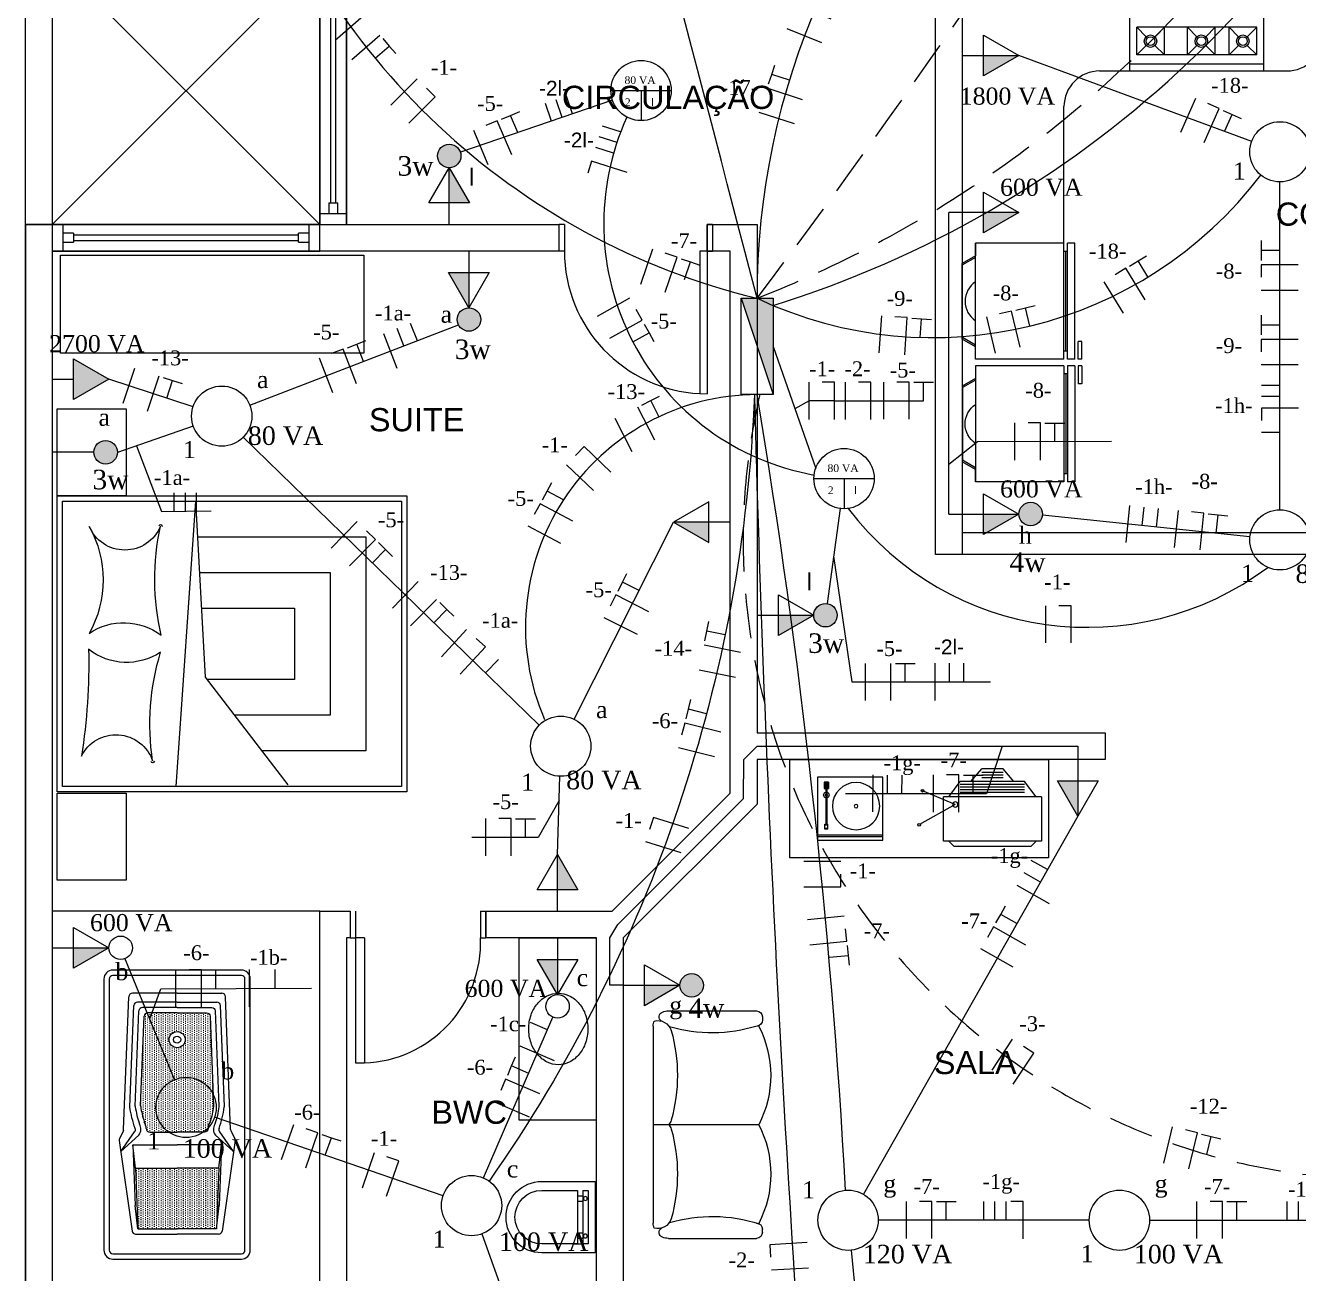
# Model space of a CAD drawing. Header units: millimetres. Extents: x 2693 to 5454, y 179 to 3196.
# Drawn here: x 2693 to 3406, y 811 to 1511 of the extents above; entities that cross this region are included whole.
import ezdxf

# ---------------------------------------------------------------- set-up
doc = ezdxf.new("R2010")
doc.units = ezdxf.units.MM
doc.header["$LTSCALE"] = 50
doc.linetypes.add('DASHED', pattern=[0.75, 0.5, -0.25])
for name, color, linetype in [('A-ALVA-AC', 250, 'Continuous'), ('ABE', 250, 'Continuous'), ('ALV', 250, 'Continuous'), ('BANHEIRA', 7, 'Continuous'), ('CERAMICA', 30, 'Continuous'), ('Eletrical', 2, 'Continuous'), ('FIAÇÃO', 10, 'Continuous'), ('LOU', 7, 'Continuous'), ('MOB', 7, 'Continuous'), ('Muro', 250, 'Continuous'), ('PISO', 9, 'Continuous'), ('TX-F', 250, 'Continuous'), ('TX-M', 250, 'Continuous')]:
    doc.layers.add(name, color=color, linetype=linetype)
doc.styles.add('ARIAL', font='times.ttf')
doc.styles.add('ROMANS', font='arial.ttf')
doc.styles.add('style1', font='arial.ttf')
pattern_1 = [(270, (46811.3994, 14924.5409), (1.25, -0.625), [0, -1.25])]

# ---------------------------------------------------------------- blocks, each defined once
blk = doc.blocks.new('SOF-2')
at = {"layer": 'MOB'}
for p, q in [((-110.5, 0), (-55.25, 0)), ((-55.25, 0), (0, 0)), ((-55.25, 0), (-55.25, -59.08)), ((-119, -8.5), (-119, -57.8)), ((8.5, -8.5), (8.5, -57.8)), ((-115.6, -61.2), (-113.9, -61.2)), ((5.1, -61.2), (3.4, -61.2))]:
    blk.add_line(p, q, dxfattribs=at)
for centre, radius, start, end in [((-110.5, -8.5), 8.5, 90, 109.10017), ((0, -8.5), 8.5, 70.89983, 90), ((-110.5, -8.5), 8.5, 157.11393, 180), ((-115.68, -5.98), 2.77, 29.21838, 163.54175), ((-105.63, -2.51), 7.92, 165.0269, 252.5387), ((-4.87, -2.51), 7.92, 287.4613, 14.9731), ((5.18, -5.98), 2.77, 16.45825, 150.78162), ((0, -8.5), 8.5, 360, 22.88607), ((-191.57, -32.99), 84.87, 342.72752, 16.40612), ((-82.88, 79.46), 92.99, 254.31816, 285.68184), ((-60.12, -2.51), 7.92, 287.4613, 307.93031), ((-50.38, -2.51), 7.92, 232.06969, 252.5387), ((-27.62, 79.46), 92.99, 254.31816, 285.68184), ((81.07, -32.99), 84.87, 163.59388, 198.1629), ((-115.6, -57.8), 3.4, 180, 270), ((-113.9, -57.8), 3.4, 270, 353.46675), ((-82.85, -5.71), 60.11, 242.39185, 297.38336), ((-27.56, -5.71), 60.11, 242.61664, 297.38336), ((3.4, -57.8), 3.4, 180, 270), ((5.1, -57.8), 3.4, 270, 0)]:
    blk.add_arc(centre, radius, start, end, dxfattribs=at)
blk = doc.blocks.new('VASO')
at = {"layer": 'LOU'}
blk.add_lwpolyline([(0, 0), (-40, 0), (-40, -30, 1), (0, -30)], format="xyb", close=True, dxfattribs=at)
at = {"layer": 'PISO'}
for p, q in [((-5, -4), (-35, -4)), ((-35, -4), (-35, -7)), ((-5, -7), (-35, -7)), ((-32, -7), (-32, -10)), ((-29, -7), (-29, -10)), ((-11, -10), (-11, -7)), ((-8, -10), (-8, -7)), ((-5, -7), (-5, -4)), ((-5, -10), (-35, -10)), ((-35, -10), (-35, -30)), ((-5, -30), (-5, -10))]:
    blk.add_line(p, q, dxfattribs=at)
for centre in [(-30.58, -5.57), (-9.58, -5.57)]:
    blk.add_circle(centre, 1.06, dxfattribs=at)
blk.add_arc((-20, -30), 15, 180, 0, dxfattribs=at)
blk = doc.blocks.new('CAMA-2')
at = {"layer": 'MOB'}
for p, q in [((-163, -77.51), (-3, -66.53)), ((-163, -77.51), (-64.3, -83)), ((-64.3, -83), (-3.98, -129.27))]:
    blk.add_line(p, q, dxfattribs=at)
for points in [[(-166, 0), (-166, -196), (0, -196), (0, 0)], [(-163, -3), (-163, -193), (-3, -193), (-3, -3)]]:
    blk.add_lwpolyline(points, close=True, dxfattribs=at)
for points in [[(-143, -78.62), (-143, -173), (-23, -173), (-23, -114.68)], [(-123, -79.73), (-123, -153), (-43, -153), (-43, -99.34)], [(-103, -80.84), (-103, -133), (-63, -133), (-63, -83.99)]]:
    blk.add_lwpolyline(points, dxfattribs=at)
for centre, radius, start, end in [((-72.09, 312.44), 330.14, 268.63198, 279.05937), ((-10.41, -32.97), 21.68, 116.56238, 251.12897), ((-118.9, 35.35), 61.12, 240.60401, 299.39599), ((-157.27, -37.9), 21.68, 292.7167, 67.2833), ((-60.24, -37.36), 34.64, 145.83049, 217.20826), ((-107.26, -38.94), 34.64, 326.63741, 38.01518), ((-148.9, -57.9), 1, 114.62817, 270), ((-119.26, -193.69), 138.99, 76.93102, 102.31408), ((-37.89, -190.96), 138.99, 81.53159, 106.91465), ((-17.42, -53.49), 1, 273.84567, 69.21751)]:
    blk.add_arc(centre, radius, start, end, dxfattribs=at)
blk = doc.blocks.new('TV')
at = {"layer": 'MOB'}
for p, q in [((-18, -7.12), (-12, 0)), ((-12, 0), (0, 0)), ((6, -7.12), (0, 0)), ((-30.5, -15.68), (-24, -7.12)), ((-24, -7.12), (12, -7.12)), ((-12, -2.04), (0, -2.04)), ((-12, -3.54), (0, -3.54)), ((-12, -5.04), (0, -5.04)), ((18.5, -15.68), (12, -7.12)), ((-24, -8.68), (12, -8.68)), ((-24, -10.18), (12, -10.18)), ((-24, -11.68), (12, -11.68)), ((-24, -13.18), (12, -13.18)), ((14.78, -19.96), (33.12, -12.19)), ((-33.5, -15.68), (21.5, -15.68)), ((-33.5, -15.68), (-33.5, -40.4)), ((14.78, -19.96), (34.77, -31.14)), ((21.5, -40.4), (21.5, -15.68)), ((-33.5, -40.4), (21.5, -40.4)), ((-30.5, -40.4), (-27.5, -43.4)), ((18.5, -40.4), (15.5, -43.4)), ((-27.5, -43.4), (15.5, -43.4))]:
    blk.add_line(p, q, dxfattribs=at)
for points in [[(32.37, -12.19, 1), (33.87, -12.19, 1)], [(34.35, -31.37, 1), (35.85, -31.37, 1)]]:
    blk.add_lwpolyline(points, format="xyb", close=True, dxfattribs=at)
blk.add_circle((14.78, -19.96), 1.49, dxfattribs=at)
blk = doc.blocks.new('LAV-1')
at = {"layer": 'LOU'}
for p, q in [((-120, 0), (0, 0)), ((0, -51.26), (0, 0)), ((-120, -51.26), (-120, 0)), ((0, -51.26), (-120, -51.26))]:
    blk.add_line(p, q, dxfattribs=at)
blk.add_lwpolyline([(-83.57, -25.17, 0.116509), (-81.85, -32.45, 0.10422), (-76.66, -38.97, 0.090532), (-69.21, -43.15, 0.08277), (-60, -44.68, 0.08277), (-50.79, -43.15, 0.090532), (-43.34, -38.97, 0.10422), (-38.15, -32.45, 0.116509), (-36.43, -25.17, 0.116509), (-38.15, -17.9, 0.10422), (-43.34, -11.38, 0.090532), (-50.79, -7.2, 0.08277), (-60, -5.67, 0.08277), (-69.21, -7.2, 0.090532), (-76.66, -11.38, 0.10422), (-81.85, -17.9, 0.116509)], format="xyb", close=True, dxfattribs=at)
blk = doc.blocks.new('SOM')
at = {"layer": 'MOB'}
for p, q in [((-36.67, 0), (0, 0)), ((-36.67, -35.39), (-36.67, 0)), ((0, 0), (0, -35.39)), ((-6.2, -2.79), (-6.2, -6.36)), ((-6.2, -2.79), (-3.8, -2.79)), ((-3.8, -6.36), (-6.2, -6.36)), ((-5.7, -2.79), (-5.7, -6.36)), ((-4.7, -6.66), (-5.3, -6.66)), ((-5.3, -6.66), (-5.3, -26.47)), ((-5, -2.79), (-5, -6.36)), ((-4.7, -6.66), (-4.7, -26.47)), ((-4.3, -2.79), (-4.3, -6.36)), ((-3.8, -2.79), (-3.8, -6.36)), ((-5.9, -29.15), (-5.9, -26.47)), ((-4.1, -26.47), (-5.9, -26.47)), ((-4.1, -26.85), (-5.9, -26.85)), ((-4.1, -29.15), (-4.1, -26.47)), ((0, -32.39), (-36.67, -32.39)), ((0, -33.39), (-36.67, -33.39)), ((0, -35.39), (-36.67, -35.39)), ((-5.9, -28.78), (-4.1, -28.78)), ((-5.9, -29.15), (-4.1, -29.15))]:
    blk.add_line(p, q, dxfattribs=at)
for radius in [13.25, 1]:
    blk.add_circle((-21.67, -16.29), radius, dxfattribs=at)
for radius, start, end in [(1.55, 101.1489, 258.8511), (0.552, 122.95339, 237.04661), (1.55, 281.1489, 78.8511), (0.552, 302.95339, 57.04661)]:
    blk.add_arc((-5, -10.05), radius, start, end, dxfattribs=at)
blk = doc.blocks.new('GEL')
at = {"layer": 'MOB'}
for p, q in [((-46.67, -7.5), (-42.34, 0)), ((-42.34, 0), (0, 0)), ((4.33, -7.5), (0, 0)), ((-45.75, -7.5), (-41.53, -0.2)), ((-41.53, -0.2), (-0.81, -0.2)), ((3.41, -7.5), (-0.81, -0.2)), ((-53.67, -57), (-53.67, -7.5)), ((-53.67, -7.5), (-45.75, -7.5)), ((-53.67, -7.5), (-46.67, -7.5)), ((-45.75, -7.5), (3.41, -7.5)), ((3.41, -7.5), (11.33, -7.5)), ((11.33, -7.5), (4.33, -7.5)), ((11.33, -57), (11.33, -7.5)), ((-53.67, -57), (-49.17, -57)), ((-49.17, -59), (-49.17, -57)), ((-49.17, -57), (6.83, -57)), ((6.83, -59), (6.83, -57)), ((6.83, -57), (11.33, -57)), ((-53.67, -63), (-53.67, -59)), ((-53.67, -59), (11.33, -59)), ((-53.67, -63), (11.33, -63)), ((-49.17, -58), (6.83, -58)), ((11.33, -63), (11.33, -59)), ((-53.67, -67), (-53.67, -65)), ((-53.67, -65), (-43.67, -65)), ((-53.67, -67), (-43.67, -67)), ((-43.67, -67), (-43.67, -65))]:
    blk.add_line(p, q, dxfattribs=at)
blk.add_arc((-21.17, -14.62), 13.01, 33.1719, 146.8281, dxfattribs=at)
blk = doc.blocks.new('P80')
at = {"layer": 'ALV'}
for p, q in [((10, 0), (10, 80)), ((14, 79.9), (10, 80)), ((14, 0), (14, 79.9)), ((7, 0), (10, 0)), ((7, -15), (7, 0)), ((10, -15), (10, 0)), ((10, 0), (14, 0)), ((90, -15), (90, 0)), ((90, 0), (93, 0)), ((93, -15), (93, 0)), ((7, -15), (10, -15)), ((90, -15), (93, -15))]:
    blk.add_line(p, q, dxfattribs=at)
blk.add_arc((10, 0), 80, 0, 87.13402, dxfattribs=at)
blk = doc.blocks.new('JAN')
at = {"layer": 'ABE'}
for p, q in [((-50, -15), (-50, 0)), ((50, 0), (50, -15)), ((-42, -6), (42, -6)), ((42, -9), (-42, -9))]:
    blk.add_line(p, q, dxfattribs=at)
at = {"layer": 'PISO'}
for p, q in [((-50, 0), (50, 0)), ((-46, -15), (-46, 0)), ((46, 0), (46, -15)), ((-46, -5), (-42, -5)), ((-42, -10), (-42, -5)), ((42, -5), (46, -5)), ((42, -5), (42, -10)), ((-42, -10), (-46, -10)), ((46, -10), (42, -10)), ((50, -15), (-50, -15))]:
    blk.add_line(p, q, dxfattribs=at)
blk = doc.blocks.new('BANHEIRA1')
at = {"layer": 'BANHEIRA'}
h = blk.add_hatch(dxfattribs=at)
h.set_pattern_fill('DOTS,_O', color=2, scale=20, angle=-90)
h.set_pattern_definition(pattern_1)
h.paths.add_polyline_path([(18.5, 136.08, 0.402853), (16.5, 138), (0, 138), (-16.5, 138, 0.402853), (-18.5, 136.08), (-20.45, 85.9, 0.0438), (-20.43, 85.55, 0.046836), (-18.42, 76.91, -0.117205), (-17.34, 73.14, 0.401065), (-15.34, 71.23), (0, 71.23), (15.34, 71.23, 0.401084), (17.34, 73.14, -0.117201), (18.42, 76.91, 0.046836), (20.43, 85.55, 0.043801), (20.45, 85.9)])
h.paths.add_polyline_path([(4.5, 123, 1), (-4.5, 123, 1)], flags=16)
h.paths.add_polyline_path([(2, 123, 1), (-2, 123, 1)], flags=0)
h = blk.add_hatch(dxfattribs=at)
h.set_pattern_fill('DOTS', color=2, scale=20, angle=-90, style=0)
h.set_pattern_definition(pattern_1)
h.paths.add_polyline_path([(0, 51), (-23.39, 51), (-22.11, 17), (0, 17), (22.11, 17), (23.39, 51)])
at = {"layer": 'BANHEIRA', "color": 3}
for p, q in [((-29.98, 72.6), (-27.07, 147.08)), ((0, 149), (-25.08, 149)), ((0, 144), (-22.27, 144)), ((0, 149), (25.08, 149)), ((0, 144), (22.27, 144)), ((29.98, 72.6), (27.07, 147.08)), ((-26.45, 85.29), (-24.27, 142.08)), ((-23.46, 85.75), (-21.38, 139.08)), ((-20.45, 85.9), (-18.5, 136.08)), ((0, 141), (-19.38, 141)), ((0, 138), (-16.5, 138)), ((26.47, 85.62), (24.27, 142.08)), ((-30.12, 72.02), (-32.31, 67.41)), ((30.12, 72.02), (32.31, 67.41)), ((-32.44, 66.55), (-25.24, 15.72)), ((-15.34, 71.23), (0, 71.23)), ((15.34, 71.23), (0, 71.23)), ((31.55, 60.25), (23.84, 71.25)), ((32.44, 66.55), (25.24, 15.72)), ((-24.89, 64), (-23.6, 30)), ((-24.89, 64), (0, 64)), ((-23.39, 51), (-24.89, 64)), ((24.89, 64), (0, 64)), ((23.39, 51), (24.89, 64)), ((24.89, 64), (23.6, 30)), ((-23.39, 51), (-22.11, 17)), ((-23.39, 51), (0, 51)), ((23.39, 51), (0, 51)), ((23.39, 51), (22.11, 17)), ((-22.11, 17), (-23.6, 30)), ((22.11, 17), (23.6, 30)), ((-22.11, 17), (0, 17)), ((22.11, 17), (0, 17)), ((-23.26, 14), (0, 14)), ((23.26, 14), (0, 14))]:
    blk.add_line(p, q, dxfattribs=at)
blk.add_lwpolyline([(-41, 157), (-41, 5, 0.414214), (-36, 0), (36, 0, 0.414214), (41, 5), (41, 157, 0.414214), (36, 162), (-36, 162, 0.414214)], format="xyb", close=True, dxfattribs=at)
at = {"layer": 'BANHEIRA', "color": 4}
blk.add_lwpolyline([(-38, 157), (-38, 5, 0.414214), (-36, 3), (36, 3, 0.414214), (38, 5), (38, 157, 0.414214), (36, 159), (-36, 159, 0.414214)], format="xyb", close=True, dxfattribs=at)
at = {"layer": 'BANHEIRA', "color": 3}
for points in [[(0, 141), (19.38, 141, -0.402853), (21.38, 139.08), (23.46, 85.75, -0.042418), (23.44, 85.42, -0.049803), (21.16, 75.66, 0.311677), (21.45, 69.43), (31.55, 60.25)], [(0, 138), (16.5, 138, -0.402853), (18.5, 136.08), (20.45, 85.9, -0.043801), (20.43, 85.55, -0.046836), (18.42, 76.91, 0.117201), (17.34, 73.14, -0.401084), (15.34, 71.23)], [(-31.55, 60.25), (-23.84, 71.25, 0.274129), (-23.48, 73.25, -0.058206), (-26.45, 85.29)], [(-31.55, 60.25), (-21.45, 69.43, 0.311677), (-21.16, 75.66)]]:
    blk.add_lwpolyline(points, format="xyb", dxfattribs=at)
for radius in [4.5, 2]:
    blk.add_circle((0, 123), radius, dxfattribs=at)
for centre, radius, start, end in [((-25.08, 147), 2, 90, 177.76883), ((-22.27, 142), 2, 90, 177.76883), ((22.27, 142), 2, 2.23117, 90), ((25.08, 147), 2, 2.23117, 90), ((-19.38, 139), 2, 90, 177.76883), ((-16.5, 136), 2, 90, 177.76883), ((-21.46, 85.68), 2, 177.76883, 187.48449), ((-18.45, 85.82), 2, 177.76883, 187.80087), ((24.47, 85.54), 2, 352.80373, 2.23117), ((26.57, 91.99), 50.44, 187.48449, 198.88915), ((26.57, 91.99), 47.44, 187.80087, 198.52714), ((-26.57, 91.99), 53.44, 339.47891, 352.80373), ((-31.48, 72.66), 1.5, 334.63526, 357.76883), ((-25.82, 72.76), 8.49, 2.58022, 29.31872), ((-15.34, 73.23), 2, 182.58022, 270), ((25.36, 72.55), 2, 159.47891, 220.79838), ((31.48, 72.66), 1.5, 182.23117, 205.36474), ((-30.95, 66.76), 1.5, 154.63526, 188.05441), ((30.95, 66.76), 1.5, 351.94559, 25.36474), ((-23.26, 16), 2, 188.05441, 270), ((23.26, 16), 2, 270, 351.94559)]:
    blk.add_arc(centre, radius, start, end, dxfattribs=at)
blk = doc.blocks.new('F-N-T')
at = {"layer": 'FIAÇÃO', "color": 1}
blk.add_line((2561.97, 1284.08), (2561.97, 1304.9), dxfattribs=at)
at = {"layer": 'FIAÇÃO', "color": 3}
blk.add_line((2584.31, 1294.33), (2584.31, 1304.75), dxfattribs=at)
at = {"layer": 'FIAÇÃO', "color": 5}
blk.add_lwpolyline([(2576.26, 1284.08), (2576.26, 1304.9), (2569.32, 1304.9)], dxfattribs=at)
at = {"layer": 'FIAÇÃO', "color": 3}
blk.add_lwpolyline([(2578.75, 1304.75), (2584.31, 1304.75), (2589.86, 1304.75)], dxfattribs=at)
blk = doc.blocks.new('F-N')
at = {"layer": 'FIAÇÃO'}
blk.add_line((2561.97, 1254.62), (2561.97, 1275.44), dxfattribs=at)
at = {"layer": 'FIAÇÃO', "color": 5}
blk.add_lwpolyline([(2576.26, 1254.62), (2576.26, 1275.44), (2569.32, 1275.44)], dxfattribs=at)
blk = doc.blocks.new('F-F')
at = {"layer": 'FIAÇÃO'}
for p, q in [((2561.97, 1222.26), (2561.97, 1243.08)), ((2576.26, 1222.26), (2576.26, 1243.08))]:
    blk.add_line(p, q, dxfattribs=at)
at = {"layer": 'FIAÇÃO', "color": 3}
blk.add_line((2584.31, 1232.67), (2584.31, 1243.08), dxfattribs=at)
blk.add_lwpolyline([(2578.75, 1243.08), (2584.31, 1243.08), (2589.86, 1243.08)], dxfattribs=at)
blk = doc.blocks.new('F-R-R')
at = {"layer": 'FIAÇÃO'}
blk.add_line((2568.22, 1161.8), (2568.22, 1182.63), dxfattribs=at)
at = {"layer": 'FIAÇÃO', "color": 18, "true_color": 0x000000}
for p, q in [((2576.26, 1172.22), (2576.26, 1182.63)), ((2584.31, 1172.22), (2584.31, 1182.63))]:
    blk.add_line(p, q, dxfattribs=at)
blk = doc.blocks.new('RRR')
at = {"layer": 'FIAÇÃO', "color": 18, "true_color": 0x000000}
for p, q in [((2630.91, 1399.04), (2630.91, 1409.46)), ((2637.15, 1399.04), (2637.15, 1409.46)), ((2643.39, 1399.04), (2643.39, 1409.46))]:
    blk.add_line(p, q, dxfattribs=at)
blk = doc.blocks.new('F-R')
at = {"layer": 'FIAÇÃO'}
blk.add_line((2561.97, 1192.45), (2561.97, 1213.27), dxfattribs=at)
at = {"layer": 'FIAÇÃO', "color": 18, "true_color": 0x000000}
blk.add_line((2576.26, 1202.86), (2576.26, 1213.27), dxfattribs=at)

msp = doc.modelspace()

# ---------------------------------------------------------------- hatches: boundary and pattern name
msp.add_hatch(color=256).paths.add_polyline_path([(3093.93, 1357.8), (3111.91, 1303.87), (3111.91, 1357.8)])
at = {"layer": 'Eletrical'}
for points in [[(3249.68, 1493.86), (3229.9, 1493.86), (3229.9, 1482.44)], [(2930.42, 1431.03), (2930.42, 1411.25), (2941.84, 1411.25)], [(3249.68, 1405.94), (3229.9, 1405.94), (3229.9, 1394.52)], [(2941.46, 1352.5), (2941.46, 1372.28), (2930.04, 1372.28)], [(2934.88, 1345.92, 1), (2948.04, 1345.92, 1)], [(2739.68, 1312.55), (2719.9, 1323.96), (2719.9, 1301.13)], [(2744.42, 1271.49, 1), (2731.26, 1271.49, 1)], [(3262.84, 1236.87, 1), (3249.68, 1236.87, 1)], [(3249.68, 1236.87), (3229.9, 1236.87), (3229.9, 1225.45)], [(3056.16, 1232.37), (3075.93, 1232.37), (3075.93, 1220.95)], [(3134.68, 1180.16), (3114.9, 1180.16), (3114.9, 1168.74)], [(3282.64, 1067.5), (3282.64, 1087.28), (3271.22, 1087.28)], [(2991.13, 1046.03), (2991.13, 1026.25), (3002.55, 1026.25)], [(2739.68, 993.74), (2719.9, 993.74), (2719.9, 982.32)], [(2991.13, 967.5), (2991.13, 987.28), (2979.71, 987.28)], [(3072.84, 972.72, 1), (3059.68, 972.72, 1)], [(3059.68, 972.72), (3039.9, 972.72), (3039.9, 961.3)]]:
    msp.add_hatch(color=256, dxfattribs=at).paths.add_polyline_path(points)
h = msp.add_hatch(color=256, dxfattribs=at)
h.paths.add_polyline_path([(2923.84, 1437.61, 1), (2937, 1437.61, 1)])
h.paths.add_polyline_path([(3147.84, 1180.16, 1), (3134.68, 1180.16, 1)])
h = msp.add_hatch(color=256, dxfattribs=at)
h.dxf.hatch_style = 1
h.paths.add_polyline_path([(2923.84, 1437.61, 1), (2937, 1437.61, 1)])
h.paths.add_polyline_path([(3147.84, 1180.16, 1), (3134.68, 1180.16, 1)])

# ---------------------------------------------------------------- linework, layer by layer
for p, q in [((3093.93, 1357.8, -6), (3111.91, 1303.87, -6)), ((3156.12, 1142.79), (3156.12, 1142.79))]:
    msp.add_line(p, q)
at = {"elevation": -6}
msp.add_lwpolyline([(3093.93, 1303.87), (3093.93, 1357.8), (3111.91, 1357.8), (3111.91, 1303.87), (3093.93, 1303.87)], dxfattribs=at)
at = {"layer": 'ALV'}
for p, q in [((2692.92, 1443.22, -6), (2692.92, 2009.26, -6)), ((2707.92, 1549.26, -6), (2707.92, 1399.26, -6)), ((2857.92, 1399.26, -6), (2857.92, 1549.26, -6)), ((2872.92, 1549.26, -6), (2872.92, 1399.26, -6)), ((3202.92, 1214.26, -6), (3202.92, 1549.26, -6)), ((3217.92, 1539.26, -6), (3217.92, 1229.26, -6)), ((2692.92, 779.26, -6), (2692.92, 1443.22, -6)), ((2692.92, 1399.26, -6), (2857.92, 1399.26, -6)), ((2707.92, 1399.26, -6), (2707.92, 1384.26, -6)), ((2872.92, 1399.26, -6), (2987.92, 1399.26, -6)), ((2987.92, 1399.26, -6), (2991.92, 1399.26, -6)), ((2991.92, 1399.26, -6), (2991.92, 1384.26, -6)), ((3077.92, 1399.26, -6), (3102.92, 1399.26, -6)), ((3102.92, 1399.26, -6), (3102.92, 1114.26, -6)), ((2991.92, 1384.26, -6), (2707.92, 1384.26, -6)), ((2707.92, 1384.26, -6), (2707.92, 794.26, -6)), ((2857.92, 1384.26, -6), (2707.92, 1384.26, -6)), ((3087.92, 1384.26, -6), (3077.92, 1384.26, -6)), ((3087.92, 1080.48, -6), (3087.92, 1384.26, -6)), ((3217.92, 1229.26, -6), (3217.92, 1229.26, -6)), ((3217.92, 1229.26, -6), (3217.92, 1214.26, -6)), ((3217.92, 1214.26, -6), (3202.92, 1214.26, -6)), ((3102.92, 1114.26, -6), (3297.92, 1114.26, -6)), ((3297.92, 1114.26, -6), (3297.92, 1099.26, -6)), ((3102.92, 1099.26, -6), (3102.92, 1074.26, -6)), ((3297.92, 1099.26, -6), (3102.92, 1099.26, -6)), ((3021.71, 1014.26, -6), (3087.92, 1080.48, -6)), ((3027.92, 999.26, -6), (3102.92, 1074.26, -6)), ((2857.92, 1014.26, -6), (2874.92, 1014.26, -6)), ((2857.92, 794.26, -6), (2857.92, 1014.26, -6)), ((2874.92, 1014.26, -6), (2874.92, 999.26, -6)), ((2950.92, 1014.26, -6), (3021.71, 1014.26, -6)), ((2950.92, 999.26, -6), (2950.92, 1014.26, -6)), ((2872.92, 999.26, -6), (2872.92, 719.26, -6)), ((2874.92, 999.26, -6), (2872.92, 999.26, -6)), ((3012.92, 999.26, -6), (2950.92, 999.26, -6)), ((3012.92, 699.26, -6), (3012.92, 999.26, -6)), ((3027.92, 999.26, -6), (3027.92, 699.26, -6))]:
    msp.add_line(p, q, dxfattribs=at)
at = {"layer": 'ALV', "elevation": -6}
msp.add_lwpolyline([(2857.92, 1014.26), (2707.92, 1014.26)], dxfattribs=at)
at = {"layer": 'Eletrical'}
for p, q in [((3217.92, 1493.86, -6), (3249.68, 1493.86, -6)), ((3380.12, 1445.75, -6), (3249.68, 1493.86, -6)), ((3021.95, 1468.82, -6), (2936.65, 1439.73, -6)), ((2930.42, 1399.26, -6), (2930.42, 1431.03, -6)), ((3395.95, 1239.3, -6), (3395.95, 1423.03, -6)), ((3249.68, 1405.94), (3210.42, 1405.94)), ((3210.42, 1236.87, -6.3), (3210.42, 1405.94)), ((2941.46, 1384.26), (2941.46, 1352.5)), ((2818.66, 1297.84, -5.29), (2935.59, 1342.95)), ((3111.91, 1330.83, -6), (3135.8, 1262.5, -6)), ((2707.92, 1312.55), (2719.9, 1312.55)), ((2786.89, 1297.03, -4.48), (2739.68, 1312.55)), ((3146.33, 1300.33), (3196.26, 1300.33, -5.29)), ((2786.98, 1286.22, -6), (2744.42, 1271.41, -6)), ((2980.83, 1118.54, -6), (2815.01, 1279.99, -6)), ((3210.42, 1264.82, -5.26), (3226.55, 1277.47)), ((3226.55, 1277.47), (3301.55, 1277.8)), ((2731.26, 1271.49, -6), (2707.92, 1271.49, -6)), ((2755.17, 1275.15, -6), (2769.12, 1238.34, 3.17)), ((2769.12, 1238.34, 3.17), (2796.92, 1238.7, 3.17)), ((3149.4, 1240.04, -6), (3142.15, 1186.68, -6)), ((3210.42, 1236.87, -6.3), (3249.68, 1236.87, -6.3)), ((3379.17, 1224.16, -6.04), (3262.81, 1236.2, -6.29)), ((3000.51, 1121.84, -6), (3056.16, 1232.37, -6)), ((3087.92, 1232.37, -6), (3056.16, 1232.37, -6)), ((3145.77, 1213.36, -6), (3156.12, 1142.79)), ((3102.92, 1180.16, -6), (3134.68, 1180.16, -6)), ((3156.12, 1142.79), (3233.8, 1142.79)), ((3095.42, 1099.26, -6), (3102.92, 1106.76, -6)), ((3102.92, 1106.76, -6), (3282.64, 1106.76, -6)), ((3240.34, 1106.76, -6), (3231.48, 1080.1)), ((3282.64, 1106.76, -6), (3282.64, 1067.5, -6)), ((3095.29, 1077.42, -6), (3095.42, 1099.26, -6)), ((2991.13, 1046.03, -6), (2992.42, 1089.89, -6)), ((3024.81, 1006.76, -6), (3095.29, 1077.42, -6)), ((3231.48, 1080.1), (3152.49, 1080.1)), ((2992.02, 1076.39, -6), (2980.27, 1055.62)), ((3282.64, 1067.5, -6), (3162.51, 855.58, -6)), ((2980.27, 1055.62), (2943.05, 1055.62)), ((2991.13, 1014.26, -6), (2991.13, 1046.03, -6)), ((3020.42, 999.26, -6), (3024.81, 1006.76, -6)), ((2991.13, 999.26, -6), (2991.13, 967.5, -6)), ((3020.42, 972.82, -3), (3020.42, 999.26, -6)), ((2707.92, 993.74, -6), (2739.68, 993.74, -6)), ((2776.52, 919.88, -6), (2748.63, 987.96, -6)), ((2762.58, 953.92, -6), (2768.71, 970.75)), ((2768.71, 970.75), (2853.14, 971.2)), ((3027.92, 972.72), (3020.42, 972.82, -3)), ((3027.92, 972.72), (3059.68, 972.72)), ((2949.61, 864.76, -6), (2988.52, 954.88, -6)), ((2926.96, 854.75, -6), (2798.88, 898.78, -6)), ((3289.12, 841.05, -6), (3170.82, 841.05, -6)), ((3322.87, 841.05, -6), (3440.04, 841.05, -6)), ((2948.65, 833.39, -5.1), (2981.16, 743.42)), ((3155.57, 824.25, -6), (3164.42, 732.99, -6))]:
    msp.add_line(p, q, dxfattribs=at)
for points, elevation in [([(3229.9, 1505.28), (3249.68, 1493.86), (3229.9, 1482.44)], -6), ([(2919, 1411.25), (2930.42, 1431.03), (2941.84, 1411.25)], -6), ([(3075.93, 1243.79), (3056.16, 1232.37), (3075.93, 1220.95)], -6), ([(3229.9, 1248.29), (3249.68, 1236.87), (3229.9, 1225.45)], -6.3), ([(3114.9, 1191.58), (3134.68, 1180.16), (3114.9, 1168.74)], -6), ([(3294.06, 1087.28), (3282.64, 1067.5), (3271.22, 1087.28)], -6), ([(2979.71, 1026.25), (2991.13, 1046.03), (3002.55, 1026.25)], -6), ([(2719.9, 1005.16), (2739.68, 993.74), (2719.9, 982.32)], -6), ([(3002.55, 987.28), (2991.13, 967.5), (2979.71, 987.28)], -6)]:
    msp.add_lwpolyline(points, close=True, dxfattribs=dict(at, elevation=elevation))
at = {"layer": 'Eletrical', "elevation": -6}
for points in [[(3021.04, 1474.26), (3054.79, 1474.26)], [(3037.92, 1474.26), (3037.92, 1457.39)], [(3134.79, 1256.76), (3168.54, 1256.76)], [(3151.67, 1256.76), (3151.67, 1239.89)]]:
    msp.add_lwpolyline(points, dxfattribs=at)
at = {"layer": 'Eletrical'}
for points in [[(3229.9, 1417.36), (3249.68, 1405.94), (3229.9, 1394.52)], [(2952.88, 1372.28), (2941.46, 1352.5), (2930.04, 1372.28)], [(2719.9, 1323.96), (2739.68, 1312.55), (2719.9, 1301.13)], [(3039.9, 984.13), (3059.68, 972.72), (3039.9, 961.3)]]:
    msp.add_lwpolyline(points, close=True, dxfattribs=at)
for points, elevation in [([(3101.43, 1303.85, -0.144184), (2952.75, 862.98, -0.144184)], -18), ([(3153.93, 1240.04, 0.412082), (3389.17, 1206.97, 0.706023)], -6)]:
    msp.add_lwpolyline(points, format="xyb", dxfattribs=dict(at, elevation=elevation))
msp.add_lwpolyline([(3146.33, 1300.33), (3132.04, 1300.33), (3124.16, 1295.78)], dxfattribs=at)
for centre, radius in [((3037.92, 1474.26, -6), 16.88), ((3395.95, 1439.91, -6), 16.88), ((2930.42, 1437.61, -6), 6.58), ((2930.42, 1437.61, -6), 6.58), ((2941.46, 1345.92), 6.58), ((2802.92, 1291.76, -6), 16.88), ((3151.67, 1256.76, -6), 16.88), ((3395.95, 1222.42, -6), 16.88), ((3141.26, 1180.16, -6), 6.58), ((3141.26, 1180.16, -6), 6.58), ((2992.92, 1106.76, -6), 16.88), ((2746.26, 993.74, -6), 6.58), ((2991.13, 960.92, -6), 6.58), ((2782.92, 904.26, -6), 16.88), ((2942.92, 849.26, -6), 16.88), ((3153.94, 841.05, -6), 16.88), ((3305.99, 841.05, -6), 16.88)]:
    msp.add_circle(centre, radius, dxfattribs=at)
at = {"layer": 'Eletrical', "lineweight": 20}
for centre in [(2737.84, 1271.49, -6), (3256.26, 1236.87, -6.3), (3066.26, 972.72)]:
    msp.add_circle(centre, 6.58, dxfattribs=at)
at = {"layer": 'Eletrical', "linetype": 'DASHED'}
for centre, radius, start, end in [((-614.12, 4155.37, -18), 4652.18, 323.03366, 342.57524), ((2869, 1956.67, -6), 642.93, 291.33567, 34.33927), ((3453.54, 1222.51, -6), 358.39, 166.87861, 292.02191)]:
    msp.add_arc(centre, radius, start, end, dxfattribs=at)
at = {"layer": 'Eletrical'}
for centre, radius, start, end in [((-118936.64, -30319.21, -6), 126083.65, 14.5507887, 14.7434276), ((2935.26, 1922.24, -6), 595.26, 287.26294, 338.18198), ((3513.57, 1359.41, -6), 410.66, 132.02372, 180.22441), ((3197.54, 1745.75, -6), 399.32, 197.22489, 256.29245), ((3160.23, 1399.73, -6), 143.23, 155.3986, 259.8195), ((3201.4, 1566.78, -6), 231.02, 244.7679, 322.72685), ((3103.62, 1173.39, -6), 130.48, 90.30613, 203.28976), ((16032.37, 1641.64, -18), 12935.35, 181.496359, 184.416311), ((-913.01, 631.38, -6), 4071.85, 3.18855, 9.50622)]:
    msp.add_arc(centre, radius, start, end, dxfattribs=at)
at = {"layer": 'FIAÇÃO', "color": 18, "true_color": 0x000000}
for p, q in [((3026.31, 1451.1, -6), (3016.38, 1454.24, -6)), ((3022.54, 1439.19, -6), (3012.62, 1442.33, -6)), ((3024.43, 1445.14, -6), (3014.5, 1448.28, -6)), ((3395.95, 1308.97, -6), (3385.54, 1308.97, -6)), ((3395.95, 1302.72, -6), (3385.54, 1302.72, -6)), ((3395.95, 1282.68, -6), (3385.54, 1282.68, -6)), ((2950.74, 1147.84, -6), (2958, 1155.3, -6))]:
    msp.add_line(p, q, dxfattribs=at)
at = {"layer": 'FIAÇÃO', "color": 5, "elevation": -6}
for points in [[(3030.04, 1428.38), (3010.19, 1434.66), (3008.1, 1428.04)], [(3406.36, 1296.29), (3385.54, 1296.29), (3385.54, 1289.35)], [(3252.07, 830.64), (3252.07, 851.46), (3245.13, 851.46)]]:
    msp.add_lwpolyline(points, dxfattribs=at)
at = {"layer": 'MOB'}
for p, q in [((3386.93, 1485.23, -6), (3386.93, 1547.23, -6)), ((3382.93, 1509.72, -6), (3315.68, 1509.72, -6)), ((3315.68, 1494.22, -6), (3315.68, 1509.72, -6)), ((3315.68, 1509.72, -6), (3320.96, 1504.43, -6)), ((3325.89, 1504.43, -6), (3331.18, 1509.72, -6)), ((3331.18, 1494.22, -6), (3331.18, 1509.72, -6)), ((3349.41, 1504.43, -6), (3344.13, 1509.72, -6)), ((3344.13, 1494.22, -6), (3344.13, 1509.72, -6)), ((3359.63, 1509.72, -6), (3354.34, 1504.43, -6)), ((3359.63, 1494.22, -6), (3359.63, 1509.72, -6)), ((3372.71, 1504.43, -6), (3367.43, 1509.72, -6)), ((3367.43, 1494.22, -6), (3367.43, 1509.72, -6)), ((3382.93, 1509.72, -6), (3377.64, 1504.43, -6)), ((3382.93, 1494.22, -6), (3382.93, 1509.72, -6)), ((3315.68, 1494.22, -6), (3320.96, 1499.5, -6)), ((3325.89, 1499.5, -6), (3331.18, 1494.22, -6)), ((3349.41, 1499.5, -6), (3344.13, 1494.22, -6)), ((3359.63, 1494.22, -6), (3354.34, 1499.5, -6)), ((3372.71, 1499.5, -6), (3367.43, 1494.22, -6)), ((3382.93, 1494.22, -6), (3377.64, 1499.5, -6)), ((3382.93, 1494.22, -6), (3315.68, 1494.22, -6)), ((3312.18, 1489.23, -6), (3386.43, 1489.23, -6)), ((2712.57, 1382.08, -6), (2882.57, 1382.08, -6)), ((2712.57, 1327.08, -6), (2712.57, 1382.08, -6)), ((2882.57, 1382.08, -6), (2882.57, 1327.08, -6)), ((2882.57, 1327.08, -6), (2712.57, 1327.08, -6)), ((3121.2, 1099.26, -6), (3266.2, 1099.26, -6)), ((3121.2, 1044.26, -6), (3121.2, 1099.26, -6)), ((3266.2, 1099.26, -6), (3266.2, 1044.26, -6)), ((3266.2, 1044.26, -6), (3121.2, 1044.26, -6))]:
    msp.add_line(p, q, dxfattribs=at)
at = {"layer": 'MOB', "elevation": -6}
msp.add_lwpolyline([(3386.93, 1485.23), (3386.93, 1547.23), (3311.68, 1547.23), (3311.68, 1485.23)], close=True, dxfattribs=at)
at = {"layer": 'MOB'}
for centre, radius in [((3323.43, 1501.97, -6), 3.49), ((3351.88, 1501.97, -6), 3.49), ((3375.18, 1501.97, -6), 3.49), ((3323.43, 1501.97, -6), 2.49), ((3351.88, 1501.97, -6), 2.49), ((3375.18, 1501.97, -6), 2.49)]:
    msp.add_circle(centre, radius, dxfattribs=at)
at = {"layer": 'Muro', "elevation": -6}
msp.add_lwpolyline([(2707.92, 779.26), (2857.92, 779.26), (2857.92, 684.26), (3176.71, 684.26), (3281.71, 579.26), (3482.92, 579.26), (3587.92, 684.26), (3587.92, 1884.26), (3417.92, 1884.26), (3417.92, 2024.26), (2692.92, 2024.26), (2692.92, 1549.26), (2857.92, 1549.26), (2857.92, 1399.26), (2692.92, 1399.26), (2692.92, 779.26), (2707.92, 779.26)], dxfattribs=at)
at = {"layer": 'PISO'}
for p, q in [((2991.92, 1399.26, -6), (2991.92, 1384.26, -6)), ((2994.92, 1399.26, -6), (2991.92, 1399.26, -6)), ((2994.92, 1399.26, -6), (2994.92, 1384.26, -6)), ((3074.92, 1399.26, -6), (3074.92, 1384.26, -6)), ((3074.92, 1399.26, -6), (3077.92, 1399.26, -6)), ((3077.92, 1399.26, -6), (3077.92, 1384.26, -6)), ((3077.92, 1399.26, -6), (3077.92, 1384.26, -6)), ((2994.92, 1384.26, -6), (2991.92, 1384.26, -6)), ((3074.92, 1384.26, -6), (3077.92, 1384.26, -6)), ((3572.92, 1226.26, -6), (3217.92, 1226.26, -6)), ((3572.92, 1214.26, -6), (3202.92, 1214.26, -6)), ((2874.92, 1014.26, -6), (2874.92, 999.26, -6)), ((2877.92, 1014.26, -6), (2877.92, 999.26, -6)), ((2947.92, 1014.26, -6), (2950.92, 1014.26, -6)), ((2947.92, 1014.26, -6), (2947.92, 999.26, -6)), ((2950.92, 1014.26, -6), (2950.92, 999.26, -6)), ((2874.92, 999.26, -6), (2877.92, 999.26, -6)), ((2947.92, 999.26, -6), (2950.92, 999.26, -6))]:
    msp.add_line(p, q, dxfattribs=at)
msp.add_arc((2880.55, 996.64, -6), 67.42, 272.0115, 2.2307, dxfattribs=at)
at = {"layer": 'TX-F'}
for p, q in [((3294.92, 1485.23, -6), (3386.93, 1485.23, -6)), ((3386.93, 1485.23, -6), (3399.76, 1485.23, -6)), ((3274.92, 1388.63, -6), (3274.92, 1465.23, -6)), ((3074.92, 1384.26, -6), (3074.92, 1399.26, -6)), ((2877.92, 999.26, -6), (2877.92, 929.26, -6)), ((2882.92, 999.26, -6), (2877.92, 999.26, -6)), ((2882.92, 999.26, -6), (2882.92, 929.26, -6)), ((2877.92, 929.26, -6), (2882.92, 929.26, -6))]:
    msp.add_line(p, q, dxfattribs=at)
at = {"layer": 'TX-F', "elevation": -6}
for points in [[(2857.92, 1399.26), (2707.92, 1549.26)], [(2707.92, 1399.26), (2857.92, 1549.26)]]:
    msp.add_lwpolyline(points, dxfattribs=at)
for points in [[(2710.69, 1295.88), (2749.39, 1295.88), (2749.39, 1247.09), (2710.69, 1247.09)], [(2710.69, 1080.39), (2749.39, 1080.39), (2749.39, 1031.6), (2710.69, 1031.6)]]:
    msp.add_lwpolyline(points, close=True, dxfattribs=at)
at = {"layer": 'TX-F'}
for centre, start, end in [((3399.76, 1505.23, -6), 270, 0), ((3294.92, 1465.23, -6), 90, 180)]:
    msp.add_arc(centre, 20, start, end, dxfattribs=at)

# ---------------------------------------------------------------- block references
at = {"rotation": 18.82882243910361}
msp.add_blockref('RRR', (949.15, -716.13, -6), dxfattribs=at)
for p in [(145.38, -160.61, 3.17), (599.06, -558, -6), (769.16, -558, -6)]:
    msp.add_blockref('RRR', p)
at = {"layer": 'A-ALVA-AC'}
msp.add_blockref('BANHEIRA1', (2777.92, 819.26, -6), dxfattribs=at)
at = {"layer": 'CERAMICA', "rotation": 90}
msp.add_blockref('GEL', (3217.92, 1377.3, -6), dxfattribs=at)
at = {"layer": 'CERAMICA', "xscale": -1}
for name, p, rotation in [('GEL', (3217.92, 1266.21, -6), 90), ('SOF-2', (3044.75, 839.38, -6), 90), ('VASO', (3012.25, 862.78, -6), 270)]:
    msp.add_blockref(name, p, dxfattribs=dict(at, rotation=rotation))
for name, p in [('TV', (3228.81, 1094.01, -6)), ('SOM', (3136.74, 1089.45, -6))]:
    msp.add_blockref(name, p, dxfattribs=at)
at = {"layer": 'CERAMICA', "xscale": -0.8500000000003638, "yscale": 0.8500000000003638, "zscale": 0.849999999999909, "rotation": 270}
msp.add_blockref('LAV-1', (3012.92, 999.26, -6), dxfattribs=at)
at = {"layer": 'FIAÇÃO'}
for name, p, rotation in [('F-N-T', (3367.1, -1355.6, -6), 67.94144944113738), ('F-N-T', (477.97, 1312.41, -6), 336.1514145021796), ('F-N-T', (199.48, 970.63, -6), 341.3044523002939), ('F-N-T', (1808.84, -1092.7, -6), 31.82889352508619), ('F-N-T', (1044.37, -518.71, -6), 13.4769789551225), ('F-N-T', (526.68, 223.54, -6), 356.0304469901238), ('F-N', (2155.06, -1471.12, -6), 46.44420635745229), ('F-N-T', (2926.37, -1644.68), 62.04682620296269), ('F-N', (192.21, 1971.7, -6), 317.3107149662823), ('F-N', (4526.33, -1674.33, -18), 93.17500350376172)]:
    msp.add_blockref(name, p, dxfattribs=dict(at, rotation=rotation))
at = {"layer": 'FIAÇÃO', "lineweight": 20}
for name, p, rotation in [('F-F', (270.61, 2651.19, -6), 310.6265888433874), ('F-F', (3484.48, -1360.07, -6), 71.79229698750619), ('F-N', (198.46, 2388.99, -6), 315.0328435294896), ('F-N-T', (1090.14, -745.72, -6), 22.85409184190131), ('F-N-T', (4690.28, -1199.72, -6), 89.99973244167973), ('F-N-T', (643.28, 2958.69, -6), 299.1787476557009), ('F-R-R', (923.43, -689.85, -1.72), 21.09831124181437), ('F-N-T', (4690.28, -1241.49, -6), 89.99973244167973), ('F-N-T', (937.14, -815.45, -2.41), 21.09831124181517), ('F-F', (-67.83, 937.73, -3.08), 341.806201655666), ('F-F', (1307.52, -982.23), 27.06249630672915), ('F-R-R', (635.62, 329.45, -6.19), 354.0950190301468), ('F-N-T', (656.47, 204.52, -6.08), 354.0950190301466), ('F-N-T', (132.87, 2085.01, -6), 315.7638984609302), ('F-F', (210.3, 2095.68, -6), 315.76389846093), ('F-N-T', (3030.78, -1696.37, -6), 63.27677061130394), ('F-F', (3784.29, -1607.32, -18), 78.63558500622351), ('F-N-T', (3691.58, -1698.78, -18), 75.72212461897371), ('F-R-R', (584.52, -58.04, -6), 359.2464918088294), ('F-N', (3496.02, -1772.29, -18), 72.69187013931199), ('F-N', (1874.44, 3604.27, -6), 270), ('F-R-R', (3011, -1788.72, -6), 60.45244198222817), ('F-N-T', (3100.12, -1879.14, -6), 60.45244198222853), ('F-N-T', (1591, 3426.32, -6), 275.8875904718401), ('F-R', (3068.46, -1894.34, -6), 66.64566137116036), ('F-N', (406.12, 1296, -6), 326.4399972331257), ('F-N-T', (3138.75, -1962.3, -6), 66.64566137116076), ('F-N-T', (-3.75, 493.51, -6), 341.0295921915128), ('F-N-T', (540.89, 218.84, -6), 346.5771943691448), ('F-N', (51.13, 505.63, -6), 341.0295921915133)]:
    msp.add_blockref(name, p, dxfattribs=dict(at, rotation=rotation))
for name, p in [('F-N', (570.06, 35.3)), ('F-N', (590.48, 35.3, -0.65)), ('F-N-T', (611.95, 5.99, -5.29)), ('F-N-T', (685.5, -16.92)), ('F-N', (702.76, -89.99, -6)), ('F-F', (601.68, -89.88)), ('F-R-R', (634.53, -29.42)), ('F-N-T', (639.81, -214.23)), ('F-N-T', (388.87, -238.71)), ('F-N-T', (215.29, -323.42)), ('F-R', (256.51, -231.77)), ('F-N-T', (624.67, -453.29, -6)), ('F-N-T', (787.47, -453.29, -6))]:
    msp.add_blockref(name, p, dxfattribs=at)
at = {"layer": 'TX-F', "xscale": -1.5, "zscale": 1.5}
for p, rotation in [((2872.92, 1474.26, -6), 270), ((2782.92, 1384.26, -6), 180)]:
    msp.add_blockref('JAN', p, dxfattribs=dict(at, rotation=rotation))
at = {"layer": 'TX-F', "rotation": 180}
msp.add_blockref('P80', (3084.92, 1384.26, -6), dxfattribs=at)
at = {"layer": 'TX-F', "xscale": -1, "rotation": 90}
msp.add_blockref('CAMA-2', (2710.69, 1081.09, -6), dxfattribs=at)

# ---------------------------------------------------------------- texts
at = {"layer": 'Eletrical', "lineweight": 20}
for s, style, p in [('80 VA', 'ARIAL', (3028.66, 1477.97)), ('2', 'ARIAL', (3028.86, 1465.56)), ('l', 'style1', (3043.68, 1465.56)), ('80 VA', 'ARIAL', (3142.41, 1260.47)), ('2', 'ARIAL', (3142.61, 1248.06)), ('l', 'style1', (3157.43, 1248.06))]:
    msp.add_text(s, height=4.28, dxfattribs=dict(at, style=style)).set_placement(p)
at = {"layer": 'Eletrical'}
for s, height, style, p in [('3w', 10.968, 'ARIAL', (2901.4, 1426.55, -6)), ('l', 9.59, 'style1', (2941.43, 1420.95, -6)), ('1', 9.59, 'ARIAL', (3369.56, 1424.37, -6)), ('a', 9.59, 'ARIAL', (2925.58, 1344.11, -6)), ('3w', 10.968, 'ARIAL', (2933.49, 1323.75, -12)), ('a', 9.59, 'ARIAL', (2822.66, 1307.5, -6)), ('a', 9.59, 'ARIAL', (2733.86, 1286.33, -6)), ('1', 9.59, 'ARIAL', (2781.15, 1268.22, -6)), ('3w', 10.968, 'ARIAL', (2730.44, 1250.75, -12)), ('h', 9.59, 'ARIAL', (3249.65, 1220.26, -6)), ('4w', 10.968, 'ARIAL', (3244.38, 1204.42, -6)), ('1', 9.59, 'ARIAL', (3374.19, 1198.88, -6)), ('l', 9.59, 'style1', (3130.73, 1194.17, -6)), ('3w', 10.968, 'ARIAL', (3131.51, 1159.05, -6)), ('a', 9.59, 'ARIAL', (3012.66, 1122.5, -6)), ('1', 9.59, 'ARIAL', (2970.7, 1081.82, -6)), ('b', 9.59, 'ARIAL', (2743.33, 975.62, -6)), ('c', 9.59, 'ARIAL', (3001.81, 972.22, -6)), ('g', 9.59, 'ARIAL', (3053.72, 956.82, -6)), ('4w', 10.968, 'ARIAL', (3064.36, 954.48, -6)), ('b', 9.59, 'ARIAL', (2802.66, 920, -6)), ('1', 9.59, 'ARIAL', (2761.15, 880.72, -6)), ('c', 9.59, 'ARIAL', (2962.66, 865, -6)), ('g', 9.59, 'ARIAL', (3173.68, 856.79, -6)), ('g', 9.59, 'ARIAL', (3325.73, 856.79, -6)), ('1', 9.59, 'ARIAL', (3128.16, 853.28, -6)), ('1', 9.59, 'ARIAL', (2921.15, 825.72, -6)), ('1', 9.59, 'ARIAL', (3284.23, 817.51, -6))]:
    msp.add_text(s, height=height, dxfattribs=dict(at, style=style)).set_placement(p)
at = {"layer": 'Eletrical', "width": 59.5396, "attachment_point": 8, "style": 'ARIAL'}
for s, insert, char_height in [('{\\H0.0275x;\\P\\P}1800 VA', (3243.24, 1466.12, -6), 9.5887), ('{\\H0.0275x;\\P\\P}600 VA', (3262.22, 1415.04), 9.5887), ('{\\H0.0275x;\\P\\P}2700 VA', (2732.93, 1327.36), 9.5887), ('{\\H0.0275x;\\P\\P}80 VA', (2838.69, 1275.38, -6), 10.4025), ('{\\H0.0275x;\\P\\P}600 VA', (3262.22, 1245.97, -6.3), 9.5887), ('{\\H0.0275x;\\P\\P}80 VA', (3425.84, 1198.01, -6), 10.4025), ('{\\H0.0275x;\\P\\P}80 VA', (3017.1, 1082.35, -6), 10.4025), ('{\\H0.0275x;\\P\\P}600 VA', (2752.22, 1002.84, -6), 9.5887), ('{\\H0.0275x;\\P\\P}600 VA', (2962.18, 965.99, -6), 9.5887), ('{\\H0.0275x;\\P\\P}100 VA', (2806.11, 875.83, -6), 10.4025), ('{\\H0.0275x;\\P\\P}100 VA', (2983.31, 823.56, -6), 10.4025), ('{\\H0.0275x;\\P\\P}120 VA', (3187.25, 816.63, -6), 10.4025), ('{\\H0.0275x;\\P\\P}100 VA', (3339.12, 816.63, -6), 10.4025)]:
    msp.add_mtext(s, dxfattribs=dict(at, insert=insert, char_height=char_height))
at = {"layer": 'FIAÇÃO', "lineweight": 20}
for s, style, p in [('-1-', 'ARIAL', (2920.15, 1483.07)), ('-2l-', 'style1', (2980.76, 1471.39)), ('-17-', 'ARIAL', (3082.59, 1471.79, -6)), ('-18-', 'ARIAL', (3357.39, 1473, -6)), ('-5-', 'ARIAL', (2946.02, 1462.88, -6)), ('-2l-', 'style1', (2994.67, 1442.34)), ('-7-', 'ARIAL', (3054.65, 1385.95, -6)), ('-18-', 'ARIAL', (3288.92, 1380.09, -6)), ('-8-', 'ARIAL', (3360.02, 1368.91, -6)), ('-8-', 'ARIAL', (3234.98, 1356.61, -6)), ('-9-', 'ARIAL', (3175.59, 1353.57, -6)), ('-1a-', 'ARIAL', (2888.8, 1345.4, -6)), ('-5-', 'ARIAL', (3043.3, 1340.84, -12)), ('-5-', 'ARIAL', (2854.17, 1334.76, 18)), ('-9-', 'ARIAL', (3360.02, 1327.13, -6)), ('-13-', 'ARIAL', (2763.47, 1320.25, 18)), ('-1-', 'ARIAL', (3132.08, 1314.16)), ('-2-', 'ARIAL', (3151.87, 1314.16)), ('-5-', 'ARIAL', (3177.26, 1313.41)), ('-13-', 'ARIAL', (3019.15, 1301.37, 18)), ('-8-', 'ARIAL', (3253.24, 1302.07, -6)), ('-1h-', 'ARIAL', (3359.64, 1293.52, -6)), ('-1-', 'ARIAL', (2982.22, 1271.5, -6)), ('-1a-', 'ARIAL', (2764.95, 1253.21, -5.83)), ('-1h-', 'ARIAL', (3314.84, 1248.06, -6)), ('-8-', 'ARIAL', (3346.45, 1251.09, -6)), ('-5-', 'ARIAL', (2963.14, 1241.49, -6)), ('-5-', 'ARIAL', (2890.44, 1229.49, 18)), ('-13-', 'ARIAL', (2919.67, 1199.97, 18)), ('-5-', 'ARIAL', (3006.85, 1190.28, 18)), ('-1-', 'ARIAL', (3263.81, 1194.68, -6)), ('-1a-', 'ARIAL', (2948.85, 1173.16, -6)), ('-14-', 'ARIAL', (3045.51, 1157.47, 18)), ('-5-', 'ARIAL', (3169.78, 1157.31)), ('-2l-', 'style1', (3202.11, 1158.23)), ('-6-', 'ARIAL', (3043.96, 1116.89, 18)), ('-1g-', 'ARIAL', (3173.79, 1093.28, 18)), ('-7-', 'ARIAL', (3205.8, 1094.84, 18)), ('-5-', 'ARIAL', (2954.69, 1071.52, 18)), ('-1-', 'ARIAL', (3023.66, 1060.93, 18)), ('-1g-', 'ARIAL', (3233.89, 1041.27, 18)), ('-1-', 'ARIAL', (3154.85, 1032.69, 18)), ('-7-', 'ARIAL', (3162.69, 999.07, 18)), ('-7-', 'ARIAL', (3217.36, 1004.66, 18)), ('-6-', 'ARIAL', (2781.39, 986.84, 18)), ('-1b-', 'ARIAL', (2818.77, 984.27, 18)), ('-1c-', 'ARIAL', (2953.32, 946.97, 18)), ('-3-', 'ARIAL', (3249.9, 947.04, 6)), ('-6-', 'ARIAL', (2940.3, 922.66, 18)), ('-12-', 'ARIAL', (3345.5, 900.8, 6)), ('-6-', 'ARIAL', (2843.56, 897.46, 12)), ('-1-', 'ARIAL', (2886.56, 882.75, 18)), ('-7-', 'ARIAL', (3190.66, 855.79, 12)), ('-1g-', 'ARIAL', (3229.23, 858.63, 18)), ('-7-', 'ARIAL', (3353.46, 855.79, 12)), ('-1g-', 'ARIAL', (3400.48, 854.28, 12)), ('-2-', 'ARIAL', (3087, 814.62))]:
    msp.add_text(s, height=8.329, dxfattribs=dict(at, style=style)).set_placement(p)
at = {"layer": 'TX-M', "color": 5, "style": 'ROMANS'}
for s, p in [('CIRCULAÇÃO', (2993.52, 1463.94, -6)), ('COZINHA', (3393.62, 1398.51, -6)), ('SUITE', (2885.4, 1283.27, -6)), ('SALA', (3201.97, 922.97, -6)), ('BWC', (2920.4, 895.1, -6))]:
    msp.add_text(s, height=13, dxfattribs=at).set_placement(p)

doc.saveas('drawing.dxf')
